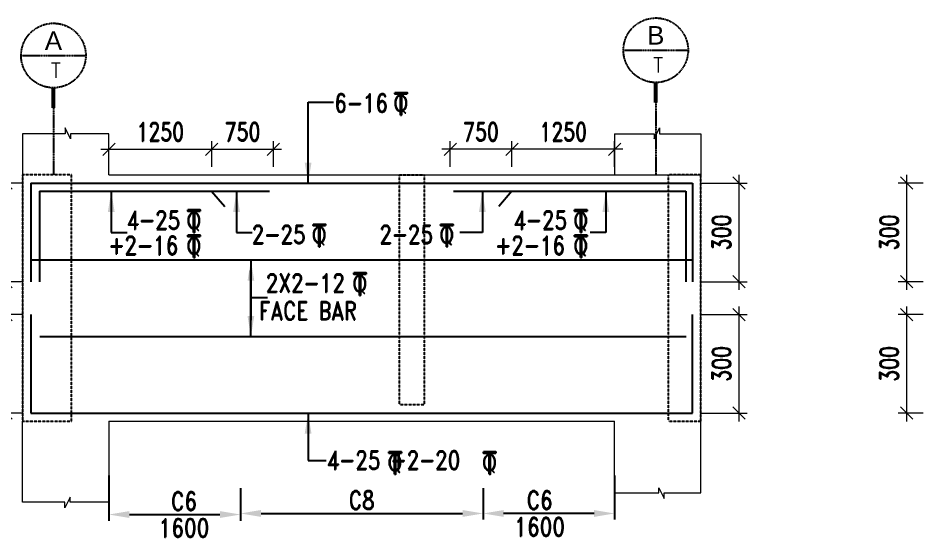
# Model space of a CAD drawing. Header units: millimetres. Extents: x 2061841 to 105821645, y -77612 to 48520811.
# Drawn here: x 2863666 to 2874611, y 21951 to 28305 of the extents above; entities that cross this region are included whole.
import ezdxf
from ezdxf.enums import TextEntityAlignment as Align

# ---------------------------------------------------------------- set-up
doc = ezdxf.new("R2010")
doc.units = ezdxf.units.MM
doc.header["$LTSCALE"] = 10
doc.header["$MEASUREMENT"] = 0
for name, pattern in [('$0$HIDDEN', [0.375, 0.25, -0.125]), ('BASEMENT COLUMN SETTING OUT-PART 2_R4$0$CENTER', [2, 1.25, -0.25, 0.25, -0.25]), ('CENTER', [2, 1.25, -0.25, 0.25, -0.25])]:
    doc.linetypes.add(name, pattern=pattern)
for name, color, linetype in [('A-Grid-Tower', 8, 'CENTER'), ('BASEMENT COLUMN SETTING OUT-PART 2_R4$0$A-GRID-MAIN', 2, 'BASEMENT COLUMN SETTING OUT-PART 2_R4$0$CENTER'), ('BEAM', 4, 'Continuous'), ('LEADER', 3, 'Continuous'), ('REIN', 1, 'Continuous'), ('SHEET', 7, 'Continuous'), ('VIN_BEAM', 4, 'Continuous')]:
    doc.layers.add(name, color=color, linetype=linetype)
doc.layers.add('TEXT', color=2, linetype='Continuous', lineweight=25)
doc.layers.add('VIN_SLAB DIMENSION', color=3, linetype='Continuous', lineweight=13)
doc.styles.add('200', font='romand.shx', dxfattribs={"width": 0.8, "height": 225})
doc.styles.add('BASEMENT COLUMN SETTING OUT-PART 2_R4$0$MAS-TXTL', font='arial.ttf', dxfattribs={"height": 200})
doc.styles.add('BASEMENT COLUMN SETTING OUT-PART 2_R4$0$MAS-TXTS', font='romans.shx', dxfattribs={"width": 0.8, "height": 180})
doc.styles.add('PK', font='romand.shx', dxfattribs={"width": 0.7, "height": 225})
doc.styles.add('PRP 100', font='romand.shx', dxfattribs={"width": 0.75})
doc.styles.add('RD', font='romand.shx', dxfattribs={"width": 0.9, "height": 225})
doc.styles.add('ROMAND', font='romand', dxfattribs={"height": 200})
doc.dimstyles.new('dim', dxfattribs={"dimtxt": 225, "dimasz": 150, "dimexe": 100, "dimexo": 100, "dimgap": 100, "dimtad": 1, "dimdec": 0, "dimlfac": -1, "dimrnd": 5, "dimdsep": 46, "dimtxsty": 'PRP 100', "dimblk": 'OBLIQUE', "dimcen": 1.5, "dimdle": 100, "dimclrd": 3, "dimclre": 3, "dimclrt": 2, "dimadec": 0, "dimazin": 0, "dimtfac": 1, "dimtdec": 0, "dimtix": 1, "dimtmove": 0, "dimatfit": 3, "dimldrblk": 'OBLIQUE', "dimfxl": 200, "dimlwd": -1, "dimlwe": -1, "dimarcsym": 0})
doc.dimstyles.new('GR', dxfattribs={"dimtxt": 225, "dimasz": 100, "dimexe": 50, "dimexo": 50, "dimgap": 40, "dimtad": 1, "dimdec": 0, "dimzin": 0, "dimdsep": 46, "dimtxsty": 'RD', "dimblk1": 'OBLIQUE', "dimblk2": 'OBLIQUE', "dimsah": 1, "dimcen": 0, "dimdle": 100, "dimclrd": 3, "dimclre": 3, "dimclrt": 2, "dimadec": 0, "dimazin": 0, "dimtfac": 1, "dimtdec": 0, "dimtix": 1, "dimtmove": 0, "dimatfit": 3, "dimfxl": 1, "dimtolj": 1, "dimtzin": 0, "dimarcsym": 0})
doc.dimstyles.new('GR2', dxfattribs={"dimtxt": 225, "dimasz": 100, "dimexe": 75, "dimexo": 75, "dimgap": 50, "dimtad": 1, "dimdec": 0, "dimdsep": 46, "dimtxsty": '200', "dimblk1": 'OBLIQUE', "dimblk2": 'OBLIQUE', "dimsah": 1, "dimcen": 50, "dimdle": 75, "dimclrd": 3, "dimclre": 3, "dimclrt": 2, "dimadec": 0, "dimazin": 0, "dimtfac": 1, "dimtdec": 0, "dimtix": 1, "dimtmove": 0, "dimatfit": 3, "dimldrblk": 'OBLIQUE', "dimfxl": 1, "dimtolj": 1, "dimtzin": 0, "dimarcsym": 0})

# ---------------------------------------------------------------- blocks, each defined once
blk = doc.blocks.new('_Oblique')
at = {"color": 0, "linetype": 'ByBlock', "lineweight": -2}
blk.add_line((-0.5, -0.5), (0.5, 0.5), dxfattribs=at)
blk = doc.blocks.new('*D1716')
at = {"layer": 'Defpoints', "color": 0, "transparency": 16777216}
for p in [(2866022, 26707), (2864772, 26395, 0), (2866022, 26395, 0)]:
    blk.add_point(p, dxfattribs=at)
at = {"layer": 'VIN_SLAB DIMENSION', "color": 3, "transparency": 16777216}
for p, q in [((2864672, 26707), (2866122, 26707)), ((2864772, 26495), (2864772, 26807)), ((2866022, 26495), (2866022, 26807))]:
    blk.add_line(p, q, dxfattribs=at)
at = {"layer": 'VIN_SLAB DIMENSION', "color": 3, "transparency": 16777216, "xscale": 150, "yscale": 150, "zscale": 150, "rotation": 180}
blk.add_blockref('_Oblique', (2864772, 26707), dxfattribs=at)
at = {"layer": 'VIN_SLAB DIMENSION', "color": 3, "transparency": 16777216, "xscale": 150, "yscale": 150, "zscale": 150}
blk.add_blockref('_Oblique', (2866022, 26707), dxfattribs=at)
at = {"layer": 'VIN_SLAB DIMENSION', "color": 2, "transparency": 16777216, "insert": (2865397, 26920), "char_height": 225, "attachment_point": 5, "style": 'PRP 100'}
blk.add_mtext('1250', dxfattribs=at)
blk = doc.blocks.new('OBLIQUE')
blk = doc.blocks.new('A$C33BE299A')
at = {"layer": 'SHEET', "color": 4, "style": 'ROMAND'}
for s, height, p in [('T', 170, (-16.2, 0)), ('Q', 125, (-14.4, 26.9))]:
    blk.add_text(s, height=height, dxfattribs=at).set_placement(p)
blk = doc.blocks.new('*D1602')
at = {"layer": 'Defpoints', "color": 0, "transparency": 16777216}
for p in [(2866772, 26707), (2866022, 26395), (2866772, 26395)]:
    blk.add_point(p, dxfattribs=at)
at = {"layer": 'VIN_SLAB DIMENSION', "color": 3, "transparency": 16777216}
for p, q in [((2865922, 26707), (2866872, 26707)), ((2866022, 26495), (2866022, 26807)), ((2866772, 26495), (2866772, 26807))]:
    blk.add_line(p, q, dxfattribs=at)
at = {"layer": 'VIN_SLAB DIMENSION', "color": 3, "transparency": 16777216, "xscale": 150, "yscale": 150, "zscale": 150, "rotation": 180}
blk.add_blockref('_Oblique', (2866022, 26707), dxfattribs=at)
at = {"layer": 'VIN_SLAB DIMENSION', "color": 3, "transparency": 16777216, "xscale": 150, "yscale": 150, "zscale": 150}
blk.add_blockref('_Oblique', (2866772, 26707), dxfattribs=at)
at = {"layer": 'VIN_SLAB DIMENSION', "color": 2, "transparency": 16777216, "insert": (2866397, 26920), "char_height": 225, "attachment_point": 5, "style": 'PRP 100'}
blk.add_mtext('750', dxfattribs=at)
blk = doc.blocks.new('*D1603')
at = {"layer": 'Defpoints', "color": 0, "transparency": 16777216}
for p in [(2869672, 26707), (2869672, 26395, 0), (2870922, 26395, 0)]:
    blk.add_point(p, dxfattribs=at)
at = {"layer": 'VIN_SLAB DIMENSION', "color": 3, "transparency": 16777216}
for p, q in [((2871022, 26707), (2869572, 26707)), ((2869672, 26495), (2869672, 26807)), ((2870922, 26495), (2870922, 26807))]:
    blk.add_line(p, q, dxfattribs=at)
at = {"layer": 'VIN_SLAB DIMENSION', "color": 3, "transparency": 16777216, "xscale": 150, "yscale": 150, "zscale": 150, "rotation": 180}
blk.add_blockref('_Oblique', (2869672, 26707), dxfattribs=at)
at = {"layer": 'VIN_SLAB DIMENSION', "color": 3, "transparency": 16777216, "xscale": 150, "yscale": 150, "zscale": 150}
blk.add_blockref('_Oblique', (2870922, 26707), dxfattribs=at)
at = {"layer": 'VIN_SLAB DIMENSION', "color": 2, "transparency": 16777216, "insert": (2870297, 26920), "char_height": 225, "attachment_point": 5, "style": 'PRP 100'}
blk.add_mtext('1250', dxfattribs=at)
blk = doc.blocks.new('*D1604')
at = {"layer": 'Defpoints', "color": 0, "transparency": 16777216}
for p in [(2868922, 26707), (2868922, 26395), (2869672, 26395)]:
    blk.add_point(p, dxfattribs=at)
at = {"layer": 'VIN_SLAB DIMENSION', "color": 3, "transparency": 16777216}
for p, q in [((2869772, 26707), (2868822, 26707)), ((2868922, 26495), (2868922, 26807)), ((2869672, 26495), (2869672, 26807))]:
    blk.add_line(p, q, dxfattribs=at)
at = {"layer": 'VIN_SLAB DIMENSION', "color": 3, "transparency": 16777216, "xscale": 150, "yscale": 150, "zscale": 150, "rotation": 180}
blk.add_blockref('_Oblique', (2868922, 26707), dxfattribs=at)
at = {"layer": 'VIN_SLAB DIMENSION', "color": 3, "transparency": 16777216, "xscale": 150, "yscale": 150, "zscale": 150}
blk.add_blockref('_Oblique', (2869672, 26707), dxfattribs=at)
at = {"layer": 'VIN_SLAB DIMENSION', "color": 2, "transparency": 16777216, "insert": (2869297, 26920), "char_height": 225, "attachment_point": 5, "style": 'PRP 100'}
blk.add_mtext('750', dxfattribs=at)
blk = doc.blocks.new('*D1605')
at = {"layer": 'BEAM', "color": 3, "lineweight": -2, "transparency": 16777216}
for p, q in [((2864772, 22735), (2864772, 22186)), ((2866372, 22580), (2866372, 22186)), ((2865022, 22261), (2866122, 22261))]:
    blk.add_line(p, q, dxfattribs=at)
at = {"layer": 'BEAM', "color": 3, "transparency": 16777216}
for points in [[(2865022, 22303), (2865022, 22219), (2864772, 22261)], [(2866122, 22303), (2866122, 22219), (2866372, 22261)]]:
    blk.add_solid(points, dxfattribs=at)
at = {"layer": 'Defpoints', "color": 0, "transparency": 16777216}
for p in [(2864772, 22810, 0), (2866372, 22655, 0), (2866372, 22261)]:
    blk.add_point(p, dxfattribs=at)
at = {"layer": 'BEAM', "color": 2, "transparency": 16777216, "char_height": 225, "attachment_point": 5, "style": '200'}
for s, insert in [('\\A1;C6', (2865685, 22423)), ('\\A1;1600', (2865685, 22098))]:
    blk.add_mtext(s, dxfattribs=dict(at, insert=insert))
blk = doc.blocks.new('*D1606')
at = {"layer": 'BEAM', "color": 3, "lineweight": -2, "transparency": 16777216}
for p, q in [((2870922, 22735), (2870922, 22199)), ((2869322, 22580), (2869322, 22199)), ((2870672, 22274), (2869572, 22274))]:
    blk.add_line(p, q, dxfattribs=at)
at = {"layer": 'BEAM', "color": 3, "transparency": 16777216}
for points in [[(2869572, 22315), (2869572, 22232), (2869322, 22274)], [(2870672, 22315), (2870672, 22232), (2870922, 22274)]]:
    blk.add_solid(points, dxfattribs=at)
at = {"layer": 'Defpoints', "color": 0, "transparency": 16777216}
for p in [(2870922, 22810, 0), (2869322, 22655, 0), (2869322, 22274)]:
    blk.add_point(p, dxfattribs=at)
at = {"layer": 'BEAM', "color": 2, "transparency": 16777216, "char_height": 225, "attachment_point": 5, "style": '200'}
for s, insert in [('\\A1;C6', (2870010, 22436)), ('\\A1;1600', (2870010, 22111))]:
    blk.add_mtext(s, dxfattribs=dict(at, insert=insert))
blk = doc.blocks.new('*D1607')
at = {"layer": 'BEAM', "color": 3, "lineweight": -2, "transparency": 16777216}
for p, q in [((2869322, 22580), (2869322, 22199)), ((2866372, 22505), (2866372, 22199)), ((2866622, 22274), (2869072, 22274))]:
    blk.add_line(p, q, dxfattribs=at)
at = {"layer": 'BEAM', "color": 3, "transparency": 16777216}
for points in [[(2866622, 22316), (2866622, 22232), (2866372, 22274)], [(2869072, 22316), (2869072, 22232), (2869322, 22274)]]:
    blk.add_solid(points, dxfattribs=at)
at = {"layer": 'Defpoints', "color": 0, "transparency": 16777216}
for p in [(2866372, 22580), (2869322, 22655, 14), (2869322, 22274)]:
    blk.add_point(p, dxfattribs=at)
at = {"layer": 'BEAM', "color": 2, "transparency": 16777216, "insert": (2867847, 22436), "char_height": 225, "attachment_point": 5, "style": '200'}
blk.add_mtext('\\A1;C8', dxfattribs=at)
blk = doc.blocks.new('BASEMENT COLUMN SETTING OUT-PART 2_R4$0$GRID TARGET1')
blk.add_wipeout([(393, -655), (392, -641), (392, -628), (390, -614), (389, -600), (387, -587), (384, -573), (381, -560), (377, -547), (373, -534), (369, -521), (364, -508), (359, -495), (353, -483), (347, -471), (340, -459), (333, -447), (325, -435), (318, -424), (309, -413), (301, -403), (292, -392), (282, -382), (273, -373), (263, -363), (252, -354), (242, -346), (231, -337), (220, -330), (208, -322), (196, -315), (184, -308), (172, -302), (160, -296), (147, -291), (134, -286), (121, -282), (108, -278), (95, -274), (82, -271), (68, -268), (55, -266), (41, -265), (27, -263), (14, -263), (0, -262), (-14, -263), (-27, -263), (-41, -265), (-55, -266), (-68, -268), (-82, -271), (-95, -274), (-108, -278), (-121, -282), (-134, -286), (-147, -291), (-160, -296), (-172, -302), (-184, -308), (-196, -315), (-208, -322), (-220, -330), (-231, -337), (-242, -346), (-252, -354), (-263, -363), (-273, -373), (-282, -382), (-292, -392), (-301, -403), (-309, -413), (-318, -424), (-325, -435), (-333, -447), (-340, -459), (-347, -471), (-353, -483), (-359, -495), (-364, -508), (-369, -521), (-373, -534), (-377, -547), (-381, -560), (-384, -573), (-387, -587), (-389, -600), (-390, -614), (-392, -628), (-392, -641), (-393, -655), (-392, -669), (-392, -682), (-390, -696), (-389, -710), (-387, -723), (-384, -737), (-381, -750), (-377, -763), (-373, -776), (-369, -789), (-364, -802), (-359, -815), (-353, -827), (-347, -839), (-340, -851), (-333, -863), (-325, -875), (-318, -886), (-309, -897), (-301, -907), (-292, -918), (-282, -928), (-273, -937), (-263, -947), (-252, -956), (-242, -964), (-231, -973), (-220, -981), (-208, -988), (-196, -995), (-184, -1002), (-172, -1008), (-160, -1014), (-147, -1019), (-134, -1024), (-121, -1028), (-108, -1032), (-95, -1036), (-82, -1039), (-68, -1042), (-55, -1044), (-41, -1046), (-27, -1047), (-14, -1047), (0, -1048), (14, -1047), (27, -1047), (41, -1046), (55, -1044), (68, -1042), (82, -1039), (95, -1036), (108, -1032), (121, -1028), (134, -1024), (147, -1019), (160, -1014), (172, -1008), (184, -1002), (196, -995), (208, -988), (220, -981), (231, -973), (242, -964), (252, -956), (263, -947), (273, -937), (282, -928), (292, -918), (301, -907), (309, -897), (318, -886), (325, -875), (333, -863), (340, -851), (347, -839), (353, -827), (359, -815), (364, -802), (369, -789), (373, -776), (377, -763), (381, -750), (384, -737), (387, -723), (389, -710), (390, -696), (392, -682), (392, -669)])
blk.add_line((-393, -655), (393, -655))
at = {"const_width": 48.8}
blk.add_lwpolyline([(0, -1048), (0, -1292)], dxfattribs=at)
blk.add_circle((0, -655), 393)
for tag, height, style, p in [('AS', 225, 'BASEMENT COLUMN SETTING OUT-PART 2_R4$0$MAS-TXTL', (0, -586)), ('REF', 180, 'BASEMENT COLUMN SETTING OUT-PART 2_R4$0$MAS-TXTS', (29, -925))]:
    blk.add_attdef(tag, text='', height=height, dxfattribs=dict(style=style)).set_placement(p, align=Align.CENTER)
blk = doc.blocks.new('*D1238')
at = {"layer": 'Defpoints', "color": 0, "transparency": 16777216}
for p in [(2863822, 26295), (2863520, 25095), (2863822, 25095)]:
    blk.add_point(p, dxfattribs=at)
at = {"layer": 'VIN_SLAB DIMENSION', "color": 3, "transparency": 16777216}
for p, q in [((2863520, 26395), (2863520, 24995)), ((2863722, 26295), (2863420, 26295)), ((2863722, 25095), (2863420, 25095))]:
    blk.add_line(p, q, dxfattribs=at)
at = {"layer": 'VIN_SLAB DIMENSION', "color": 3, "transparency": 16777216, "xscale": 150, "yscale": 150, "zscale": 150}
for p, rotation in [((2863520, 26295), 90), ((2863520, 25095), 270)]:
    blk.add_blockref('_Oblique', p, dxfattribs=dict(at, rotation=rotation))
at = {"layer": 'VIN_SLAB DIMENSION', "color": 2, "transparency": 16777216, "insert": (2863307, 25695), "char_height": 225, "attachment_point": 5, "rotation": 90, "style": 'PRP 100'}
blk.add_mtext('300', dxfattribs=at)
blk = doc.blocks.new('*D1239')
at = {"layer": 'Defpoints', "color": 0, "transparency": 16777216}
for p in [(2863822, 24695), (2863520, 23495), (2863822, 23495)]:
    blk.add_point(p, dxfattribs=at)
at = {"layer": 'VIN_SLAB DIMENSION', "color": 3, "transparency": 16777216}
for p, q in [((2863520, 24795), (2863520, 23395)), ((2863722, 24695), (2863420, 24695)), ((2863722, 23495), (2863420, 23495))]:
    blk.add_line(p, q, dxfattribs=at)
at = {"layer": 'VIN_SLAB DIMENSION', "color": 3, "transparency": 16777216, "xscale": 150, "yscale": 150, "zscale": 150}
for p, rotation in [((2863520, 24695), 90), ((2863520, 23495), 270)]:
    blk.add_blockref('_Oblique', p, dxfattribs=dict(at, rotation=rotation))
at = {"layer": 'VIN_SLAB DIMENSION', "color": 2, "transparency": 16777216, "insert": (2863307, 24095), "char_height": 225, "attachment_point": 5, "rotation": 90, "style": 'PRP 100'}
blk.add_mtext('300', dxfattribs=at)
blk = doc.blocks.new('*D1240')
at = {"layer": 'Defpoints', "color": 0, "transparency": 16777216}
for p in [(2871868, 26295), (2871868, 25095), (2872433, 25095)]:
    blk.add_point(p, dxfattribs=at)
at = {"layer": 'VIN_SLAB DIMENSION', "color": 3, "transparency": 16777216}
for p, q in [((2872433, 26395), (2872433, 24995)), ((2871968, 26295), (2872533, 26295)), ((2871968, 25095), (2872533, 25095))]:
    blk.add_line(p, q, dxfattribs=at)
at = {"layer": 'VIN_SLAB DIMENSION', "color": 3, "transparency": 16777216, "xscale": 150, "yscale": 150, "zscale": 150}
for p, rotation in [((2872433, 26295), 90), ((2872433, 25095), 270)]:
    blk.add_blockref('_Oblique', p, dxfattribs=dict(at, rotation=rotation))
at = {"layer": 'VIN_SLAB DIMENSION', "color": 2, "transparency": 16777216, "insert": (2872221, 25695), "char_height": 225, "attachment_point": 5, "rotation": 90, "style": 'PRP 100'}
blk.add_mtext('300', dxfattribs=at)
blk = doc.blocks.new('*D1241')
at = {"layer": 'Defpoints', "color": 0, "transparency": 16777216}
for p in [(2871868, 24695), (2871868, 23495), (2872433, 23495)]:
    blk.add_point(p, dxfattribs=at)
at = {"layer": 'VIN_SLAB DIMENSION', "color": 3, "transparency": 16777216}
for p, q in [((2872433, 24795), (2872433, 23395)), ((2871968, 24695), (2872533, 24695)), ((2871968, 23495), (2872533, 23495))]:
    blk.add_line(p, q, dxfattribs=at)
at = {"layer": 'VIN_SLAB DIMENSION', "color": 3, "transparency": 16777216, "xscale": 150, "yscale": 150, "zscale": 150}
for p, rotation in [((2872433, 24695), 90), ((2872433, 23495), 270)]:
    blk.add_blockref('_Oblique', p, dxfattribs=dict(at, rotation=rotation))
at = {"layer": 'VIN_SLAB DIMENSION', "color": 2, "transparency": 16777216, "insert": (2872221, 24095), "char_height": 225, "attachment_point": 5, "rotation": 90, "style": 'PRP 100'}
blk.add_mtext('300', dxfattribs=at)
blk = doc.blocks.new('*D1242')
at = {"layer": 'Defpoints', "color": 0, "transparency": 16777216}
for p in [(2874774, 26295), (2874472, 25095), (2874774, 25095)]:
    blk.add_point(p, dxfattribs=at)
at = {"layer": 'VIN_SLAB DIMENSION', "color": 3, "transparency": 16777216}
for p, q in [((2874472, 26395), (2874472, 24995)), ((2874674, 26295), (2874372, 26295)), ((2874674, 25095), (2874372, 25095))]:
    blk.add_line(p, q, dxfattribs=at)
at = {"layer": 'VIN_SLAB DIMENSION', "color": 3, "transparency": 16777216, "xscale": 150, "yscale": 150, "zscale": 150}
for p, rotation in [((2874472, 26295), 90), ((2874472, 25095), 270)]:
    blk.add_blockref('_Oblique', p, dxfattribs=dict(at, rotation=rotation))
at = {"layer": 'VIN_SLAB DIMENSION', "color": 2, "transparency": 16777216, "insert": (2874260, 25695), "char_height": 225, "attachment_point": 5, "rotation": 90, "style": 'PRP 100'}
blk.add_mtext('300', dxfattribs=at)
blk = doc.blocks.new('*D1243')
at = {"layer": 'Defpoints', "color": 0, "transparency": 16777216}
for p in [(2874774, 24695), (2874472, 23495), (2874774, 23495)]:
    blk.add_point(p, dxfattribs=at)
at = {"layer": 'VIN_SLAB DIMENSION', "color": 3, "transparency": 16777216}
for p, q in [((2874472, 24795), (2874472, 23395)), ((2874674, 24695), (2874372, 24695)), ((2874674, 23495), (2874372, 23495))]:
    blk.add_line(p, q, dxfattribs=at)
at = {"layer": 'VIN_SLAB DIMENSION', "color": 3, "transparency": 16777216, "xscale": 150, "yscale": 150, "zscale": 150}
for p, rotation in [((2874472, 24695), 90), ((2874472, 23495), 270)]:
    blk.add_blockref('_Oblique', p, dxfattribs=dict(at, rotation=rotation))
at = {"layer": 'VIN_SLAB DIMENSION', "color": 2, "transparency": 16777216, "insert": (2874260, 24095), "char_height": 225, "attachment_point": 5, "rotation": 90, "style": 'PRP 100'}
blk.add_mtext('300', dxfattribs=at)

msp = doc.modelspace()

# ---------------------------------------------------------------- linework, layer by layer
at = {"layer": 'A-Grid-Tower', "color": 6}
for p, q in [((2871422.3, 27275.8, 0), (2871422.3, 26395.4, 0)), ((2864097.3, 27211.3, 0), (2864097.3, 26395.4, 0))]:
    msp.add_line(p, q, dxfattribs=at)
at = {"layer": 'BEAM', "lineweight": 13}
for p, q in [((2864241.8, 26966, -51.6), (2864241.8, 26895.4, -51.6)), ((2864304.9, 26834.4, -51.6), (2864241.8, 26966, -51.6)), ((2871403.5, 26834.4, -51.6), (2871466.6, 26966, -51.6)), ((2871466.6, 26966, -51.6), (2871466.6, 26895.4, -51.6)), ((2863722.3, 26895.4, -51.6), (2863722.3, 26395.4, -51.6)), ((2864241.8, 26895.4, -51.6), (2863722.3, 26895.4, 0)), ((2864304.9, 26895.4, -51.6), (2864304.9, 26834.4, -51.6)), ((2864772.3, 26895.4, 0), (2864304.9, 26895.4, -51.6)), ((2864772.3, 26395.4, 0), (2864772.3, 26895.4, 0)), ((2870922.3, 26895.4, 0), (2870922.3, 26395.4, 0)), ((2870922.3, 26895.4, 0), (2871403.5, 26895.4, -51.6)), ((2871403.5, 26895.4, -51.6), (2871403.5, 26834.4, -51.6)), ((2871466.6, 26895.4, -51.6), (2871972.3, 26895.4, 51.6)), ((2871972.3, 26895.4, 0), (2871972.3, 26395.4, 0)), ((2863722.3, 26395.4, 0), (2863722.3, 23395.4, 0)), ((2864772.3, 26395.4, 0), (2871972.3, 26395.4, 0)), ((2871972.3, 22526.4, 0), (2871972.3, 26395.4, 0)), ((2863722.3, 22412.5, -51.6), (2863722.3, 23395.4, -51.6)), ((2864772.3, 23395.4, 0), (2870922.3, 23395.4, 0)), ((2864772.3, 23395.4, 0), (2864772.3, 22412.5, 0)), ((2870922.3, 22526.4, 0), (2870922.3, 23395.4, 0)), ((2871460.9, 22526.4, -51.6), (2871460.9, 22587.3, -51.6)), ((2871460.9, 22587.3, -51.6), (2871524, 22455.7, -51.6)), ((2864299.4, 22473.4, -51.6), (2864236.2, 22341.8, -51.6)), ((2864299.4, 22412.5, -51.6), (2864299.4, 22473.4, -51.6)), ((2870922.3, 22526.4, 0), (2871460.9, 22526.4, -51.6)), ((2871524, 22526.4, -51.6), (2871972.3, 22526.4, 51.6)), ((2871524, 22455.7, -51.6), (2871524, 22526.4, -51.6)), ((2864236.2, 22412.5, -51.6), (2863722.3, 22412.5, 0)), ((2864236.2, 22341.8, -51.6), (2864236.2, 22412.5, -51.6)), ((2864772.3, 22412.5, 0), (2864299.4, 22412.5, -51.6))]:
    msp.add_line(p, q, dxfattribs=at)
at = {"layer": 'LEADER', "color": 3}
msp.add_line((2866498.7, 24903.9, 0), (2866702, 24903.9, 0), dxfattribs=at)
at = {"layer": 'REIN'}
for p, q in [((2863821.5, 26295.4, 0), (2867612.1, 26295.4, 0)), ((2863821.5, 26295.4, 0), (2863821.5, 25095.4)), ((2867612.1, 26295.4, 0), (2871867.8, 26295.4, 0)), ((2871867.8, 26295.4, 0), (2871867.8, 25095.4, 0)), ((2863928.9, 26195.4, 0), (2866725.8, 26195.4, 0)), ((2863928.9, 26195.4, 0), (2863928.9, 25093, 0)), ((2866021.5, 26195.4, 0), (2866182, 26009.4, 0)), ((2868961.3, 26195.4, 0), (2871786.2, 26195.4, 0)), ((2869673.2, 26195.4, 0), (2869512.6, 26009.4, 0)), ((2871786.2, 26195.4, 0), (2871786.2, 25094.5, 0)), ((2863821.5, 25362.1, 0), (2871867.8, 25362.1, 0)), ((2863821.5, 24695.4, 0), (2863821.5, 23495.4, 0)), ((2871867.8, 23495.4, 0), (2871867.8, 24695.4, 0)), ((2863933.7, 24428.7, 0), (2871790.5, 24428.7, 0)), ((2863821.5, 23495.4, 0), (2871867.8, 23495.4, 0))]:
    msp.add_line(p, q, dxfattribs=at)
at = {"layer": 'VIN_BEAM', "linetype": '$0$HIDDEN', "elevation": 0}
for points in [[(2864317.3, 26395.4), (2863722.3, 26395.4), (2863722.3, 23395.4), (2864317.3, 23395.4)], [(2868307.3, 26395.4), (2868607.3, 26395.4), (2868607.3, 23595.4), (2868307.3, 23595.4)], [(2871972.3, 26395.4), (2871572.3, 26395.4), (2871572.3, 23395.4), (2871972.3, 23395.4)]]:
    msp.add_lwpolyline(points, close=True, dxfattribs=at)

# ---------------------------------------------------------------- block references
at = {"layer": 'TEXT', "color": 1, "xscale": 1.600000001490116, "yscale": 1.600000001490116, "zscale": 1.600000001490116}
for p in [(2868250.5, 27123.9, 243658.3), (2865734.3, 25695.9, 243658.3), (2870438.4, 25695.9, 243658.3), (2867257.8, 25521.3, 243658.3), (2868808.5, 25521.3, 243658.3), (2865734.3, 25387.7, 243658.3), (2870438.4, 25387.7, 243658.3), (2867751.5, 24929.1, 243658.3), (2868179.4, 22750.3, 243658.3), (2869329.5, 22750.3, 243658.3)]:
    msp.add_blockref('A$C33BE299A', p, dxfattribs=at)

# ---------------------------------------------------------------- texts
at = {"layer": 'TEXT', "color": 2, "style": 'PK', "width": 0.8}
for s, p in [('6-16', (2867511.7, 27157.3, -0.2)), ('4-25', (2864985.1, 25731.9, 0)), ('4-25', (2869689.2, 25731.9, 0)), ('2-25', (2866508.6, 25557.2, 0)), ('2-25', (2868059.3, 25557.2, 0)), ('+2-16', (2864766.8, 25423.6, 0)), ('+2-16', (2869470.9, 25423.6, 0)), ('2X2-12', (2866677.2, 24965.7, 0)), ('FACE BAR', (2866597.2, 24629.6, 0))]:
    msp.add_text(s, height=225, dxfattribs=at).set_placement(p)
msp.add_text('4-25 +2-20', height=225, rotation=0, dxfattribs=at).set_placement((2867419.3, 22809.8, 0))

# ---------------------------------------------------------------- dimensions: what is measured, and where the dimension line sits
at = {"layer": 'BEAM'}
dim = msp.add_linear_dim(base=(2866372.3, 22260.9, 0.1), p1=(2864772.3, 22810.1, 0.1), p2=(2866372.3, 22655.1, 0.1), text='C6\\X1600', dimstyle='GR2', override={"dimasz": 250, "dimtxsty": '200', "dimldrblk": 'OBLIQUE'}, dxfattribs=at)
dim.commit()
dim.dimension.update_dxf_attribs({"geometry": '*D1605', "text_midpoint": (2865685.1, 22260.9, 0.1), "dimtype": 160})
dim = msp.add_linear_dim(base=(2869322.3, 22273.6, 0), p1=(2870922.3, 22810.4, 0), p2=(2869322.3, 22655.1, 0), angle=180, text='C6\\X1600', dimstyle='GR2', override={"dimasz": 250, "dimtxsty": '200', "dimldrblk": 'OBLIQUE'}, dxfattribs=at)
dim.commit()
dim.dimension.update_dxf_attribs({"geometry": '*D1606', "text_midpoint": (2870009.6, 22273.6, 0), "dimtype": 160})
dim = msp.add_linear_dim(base=(2869322.3, 22274, 0.1), p1=(2866372.3, 22580.1, 0.1), p2=(2869322.3, 22655.1, 14.1), text='C8', dimstyle='GR2', override={"dimasz": 250, "dimtxsty": '200', "dimldrblk": 'OBLIQUE'}, dxfattribs=at)
dim.commit()
dim.dimension.update_dxf_attribs({"geometry": '*D1607', "text_midpoint": (2867847.3, 22436.5, 0.1)})
at = {"layer": 'VIN_SLAB DIMENSION'}
dim = msp.add_linear_dim(base=(2866022.3, 26707.1, 0), p1=(2864772.3, 26395.4, 0), p2=(2866022.3, 26395.4, 0), dimstyle='dim', dxfattribs=at)
dim.commit()
dim.dimension.update_dxf_attribs({"geometry": '*D1716', "text_midpoint": (2865397.3, 26919.6, 0)})
dim = msp.add_linear_dim(base=(2866772.3, 26707.1), p1=(2866022.3, 26395.4), p2=(2866772.3, 26395.4), dimstyle='dim', override={"dimtxsty": 'PRP 100', "dimldrblk": 'OBLIQUE'}, dxfattribs=at)
dim.commit()
dim.dimension.update_dxf_attribs({"geometry": '*D1602', "text_midpoint": (2866397.3, 26919.6)})
dim = msp.add_linear_dim(base=(2868922.3, 26707.1, 0), p1=(2869672.3, 26395.4, 0), p2=(2868922.3, 26395.4, 0), angle=180, dimstyle='dim', override={"dimtxsty": 'PRP 100', "dimldrblk": 'OBLIQUE'}, dxfattribs=at)
dim.commit()
dim.dimension.update_dxf_attribs({"geometry": '*D1604', "text_midpoint": (2869297.3, 26919.6, 0)})
dim = msp.add_linear_dim(base=(2869672.3, 26707.1, 0), p1=(2870922.3, 26395.4, 0), p2=(2869672.3, 26395.4, 0), angle=180, dimstyle='dim', dxfattribs=at)
dim.commit()
dim.dimension.update_dxf_attribs({"geometry": '*D1603', "text_midpoint": (2870297.3, 26919.6, 0)})
for base, p1, p2, picture, middle in [((2863519.9, 25095.4), (2863821.5, 26295.4), (2863821.5, 25095.4), '*D1238', (2863307.4, 25695.4)), ((2872433.3, 25095.4, 0), (2871867.8, 26295.4, 0), (2871867.8, 25095.4, 0), '*D1240', (2872220.8, 25695.4, 0)), ((2874472.2, 25095.4, 154.7), (2874773.9, 26295.4, 154.7), (2874773.9, 25095.4, 154.7), '*D1242', (2874259.7, 25695.4, 154.7)), ((2863519.9, 23495.4, 0), (2863821.5, 24695.4, 0), (2863821.5, 23495.4, 0), '*D1239', (2863307.4, 24095.4, 0)), ((2872433.3, 23495.4, 0), (2871867.8, 24695.4, 0), (2871867.8, 23495.4, 0), '*D1241', (2872220.8, 24095.4, 0)), ((2874472.2, 23495.4, 154.7), (2874773.9, 24695.4, 154.7), (2874773.9, 23495.4, 154.7), '*D1243', (2874259.7, 24095.4, 154.7))]:
    dim = msp.add_linear_dim(base=base, p1=p1, p2=p2, angle=90, text='300', dimstyle='dim', override={"dimtxsty": 'PRP 100', "dimldrblk": 'OBLIQUE'}, dxfattribs=at)
    dim.commit()
    dim.dimension.update_dxf_attribs({"geometry": picture, "text_midpoint": middle})

# ---------------------------------------------------------------- leaders
at = {"layer": 'LEADER', "color": 3}
for points in [[(2867194.4, 26295.1, 0), (2867194.4, 27279.9, 0), (2867501.8, 27279.9, 0)], [(2864800.3, 26195.4, 0), (2864800.3, 25692.6, 0), (2864992.3, 25692.6, 0)], [(2866323.8, 26195.4, 0), (2866323.8, 25692.6, 0), (2866515.8, 25692.6, 0)], [(2869313.3, 26195.4, 0), (2869313.3, 25692.6, 0), (2869037.6, 25692.6, 0)], [(2870815.1, 26195.4, 0), (2870815.7, 25692.6, 0), (2870623.7, 25692.6, 0)], [(2866498.7, 25356.9, 0), (2866498.7, 24626.1, 0)], [(2866498.7, 24426.9, 0), (2866498.7, 25229.8, 0)], [(2867194.4, 23495.4, 0), (2867194.4, 22918.2, 0), (2867412.4, 22918.2, 0)]]:
    msp.add_leader(points, dimstyle='GR', override={"dimasz": 250}, dxfattribs=at)

# ---------------------------------------------------------------- next in the draw order: block references
at = {"layer": 'BASEMENT COLUMN SETTING OUT-PART 2_R4$0$A-GRID-MAIN', "color": 240, "true_color": 0xed1f24}
for p, values in [((2864097.3, 28503.1, 0), {'REF': 'T', 'AS': 'A'}), ((2871422.3, 28567.6, 0), {'REF': 'T', 'AS': 'B'})]:
    msp.add_blockref('BASEMENT COLUMN SETTING OUT-PART 2_R4$0$GRID TARGET1', p, dxfattribs=at).add_auto_attribs(values)

doc.saveas('drawing.dxf')
